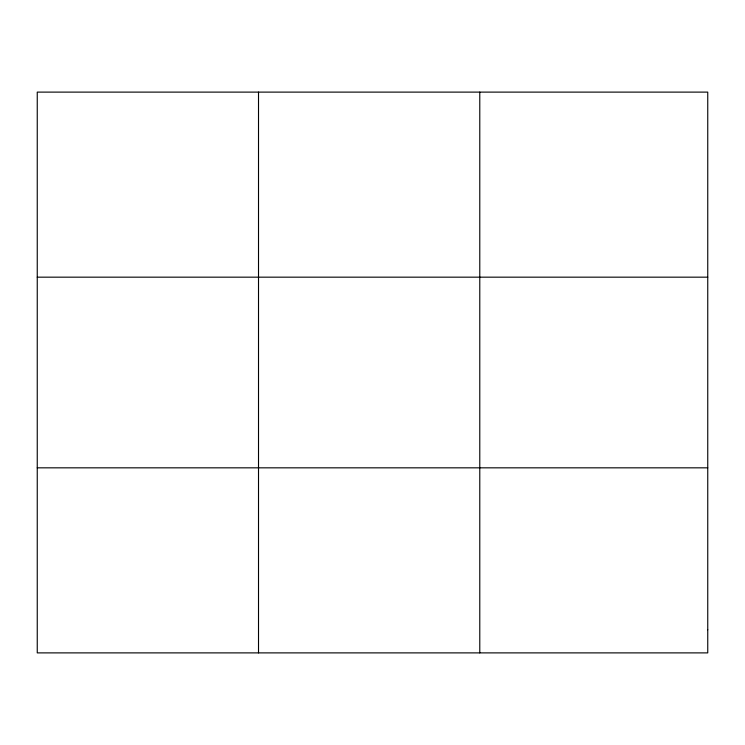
<?xml version="1.0" encoding="UTF-8"?>
<svg xmlns="http://www.w3.org/2000/svg" width="745" height="745" viewBox="0 0 745 745"><rect width="100%" height="100%" fill="white"/><g stroke="black" fill="none" stroke-linecap="round" stroke-linejoin="round"><path stroke-width="1.12" d="M258.515 92.11L258.515 652.89M479.78 92.11L479.78 652.89M37.25 277.168L707.75 277.168M37.25 467.832L707.75 467.832M707.75 629.758L707.75 652.89L37.25 652.89L37.25 92.11L707.75 92.11L707.75 629.758"/></g></svg>
